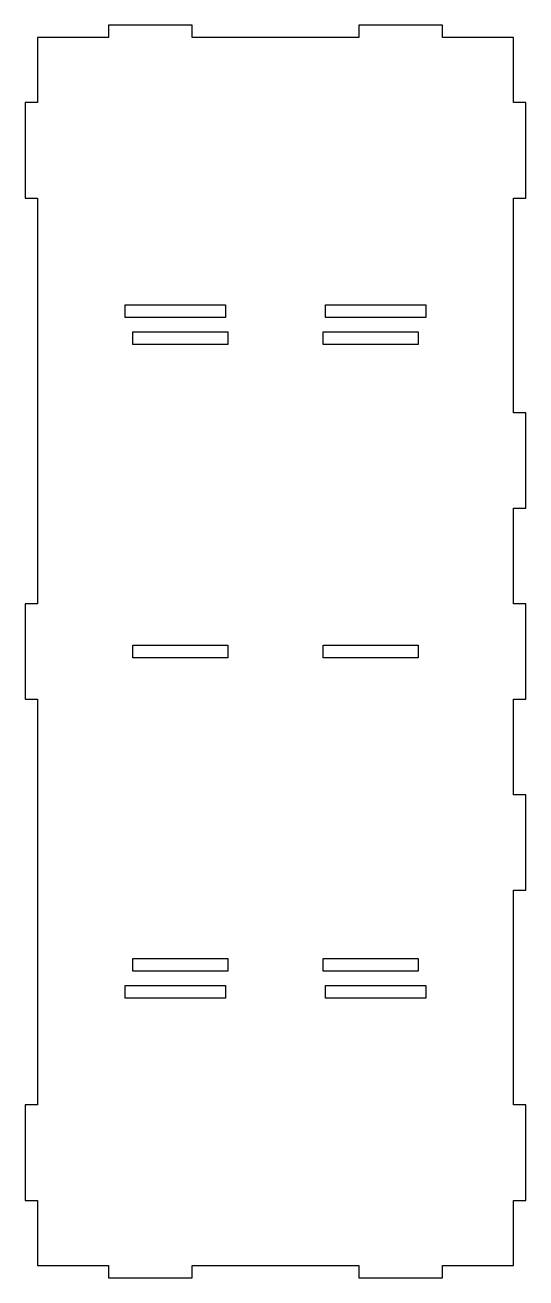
# Model space of a CAD drawing. Header units: inches. Extents: x -2.4 to 2.4, y -5.9 to 5.9.
import ezdxf

# ---------------------------------------------------------------- set-up
doc = ezdxf.new("R2010")
doc.units = ezdxf.units.IN
doc.header["$MEASUREMENT"] = 0

msp = doc.modelspace()

# ---------------------------------------------------------------- linework, layer by layer
for points in [[(1.575, -5.906), (1.575, -5.787), (2.244, -5.787), (2.244, -5.174), (2.362, -5.174), (2.362, -4.274), (2.244, -4.274), (2.244, -2.25), (2.362, -2.25), (2.362, -1.35), (2.244, -1.35), (2.244, -0.45), (2.362, -0.45), (2.362, 0.45), (2.244, 0.45), (2.244, 1.35), (2.362, 1.35), (2.362, 2.25), (2.244, 2.25), (2.244, 4.274), (2.362, 4.274), (2.362, 5.174), (2.244, 5.174), (2.244, 5.787), (1.575, 5.787), (1.575, 5.906), (0.787, 5.906), (0.787, 5.787), (-0.787, 5.787), (-0.787, 5.906), (-1.575, 5.906), (-1.575, 5.787), (-2.244, 5.787), (-2.244, 5.174), (-2.362, 5.174), (-2.362, 4.274), (-2.244, 4.274), (-2.244, 0.45), (-2.362, 0.45), (-2.362, -0.45), (-2.244, -0.45), (-2.244, -4.274), (-2.362, -4.274), (-2.362, -5.174), (-2.244, -5.174), (-2.244, -5.787), (-1.575, -5.787), (-1.575, -5.906), (-0.787, -5.906), (-0.787, -5.787), (0.787, -5.787), (0.787, -5.906)], [(-0.472, 3.15), (-1.417, 3.15), (-1.417, 3.268), (-0.472, 3.268)], [(1.417, 3.268), (1.417, 3.15), (0.472, 3.15), (0.472, 3.268)], [(-1.346, 2.894), (-1.346, 3.012), (-0.449, 3.012), (-0.449, 2.894)], [(0.449, 2.894), (0.449, 3.012), (1.346, 3.012), (1.346, 2.894)], [(-0.449, 0.059), (-0.449, -0.059), (-1.346, -0.059), (-1.346, 0.059)], [(1.346, -0.059), (0.449, -0.059), (0.449, 0.059), (1.346, 0.059)], [(-0.449, -2.894), (-0.449, -3.012), (-1.346, -3.012), (-1.346, -2.894)], [(1.346, -3.012), (0.449, -3.012), (0.449, -2.894), (1.346, -2.894)], [(-1.417, -3.15), (-0.472, -3.15), (-0.472, -3.268), (-1.417, -3.268)], [(0.472, -3.268), (0.472, -3.15), (1.417, -3.15), (1.417, -3.268)]]:
    msp.add_lwpolyline(points, close=True)

doc.saveas('drawing.dxf')
